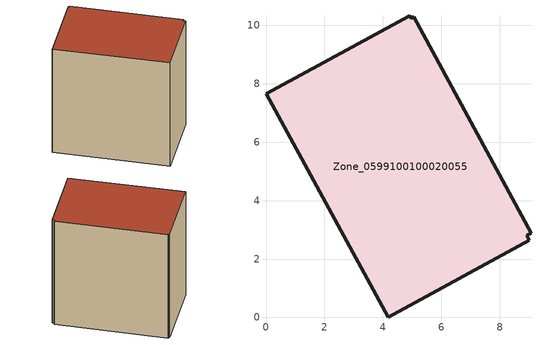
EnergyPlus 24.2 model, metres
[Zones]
Zone_0599100100020055
 floor ground (C_G): 9.07,2.88 8.93,2.81 9.02,2.65 4.19,0 0,7.65 4.92,10.33 4.97,10.24 5.06,10.29 z0
 wall outside (C_F): 9.07,2.88 5.06,10.29 4.97,10.24 4.92,10.33 0,7.65 4.19,0 9.02,2.65 8.93,2.81 9.07,2.88 z0:8.99
 roof outside (C_R): 8.93,2.81 9.07,2.88 5.06,10.29 4.97,10.24 4.92,10.33 0,7.65 4.19,0 9.02,2.65 z8.99
[BUILDING]
Pand.0599100100020055: North Axis=0; Terrain=City; Loads Convergence Tolerance Value=0.04; Temperature Convergence Tolerance Value=0.4; Solar Distribution=FullExterior; Maximum Number of Warmup Days=25; Minimum Number of Warmup Days=1
[Site:Location]
Rotterdam.The.Hague.AP_ZH_NLD Design_Conditions: Latitude=51.96; Longitude=4.45; Time Zone=1; Elevation=-4.5
[SITE:GROUNDTEMPERATURE:BUILDINGSURFACE]
18, 18, 18, 18, 18, 18, 18, 18, 18, 18, 18, 18
[MATERIAL] Thermal Absorptance=0.9; Solar Absorptance=0.7; Visible Absorptance=0.7
Name | Roughness | Thickness | Conductivity | Density | Specific Heat
G.TC.2015-2018 | MediumSmooth | 0.15 | 0.0428571 | 540 | 1210
F.TC.2015-2018 | Rough | 0.3 | 0.0666667 | 1920 | 840
R.TC.2015-2018 | MediumRough | 0.2 | 0.0333333 | 1500 | 1000
[CONSTRUCTION]
C_G: G.TC.2015-2018
C_F: F.TC.2015-2018
C_R: R.TC.2015-2018
[ZONE]
Zone_0599100100020055: Type=1; Multiplier=1; Ceiling Height=Autocalculate; Volume=Autocalculate; Floor Area=autocalculate; Part of Total Floor Area=Yes
[ZONEINFILTRATION:DESIGNFLOWRATE]
Infil_Zone_0599100100020055: Zone or ZoneList or Space or SpaceList=Zone_0599100100020055; Schedule=AlwaysOn; Design Flow Rate Calculation Method=Flow/Area; Flow Rate per Floor Area=0.0015; Constant Term Coefficient=1; Temperature Term Coefficient=0; Velocity Term Coefficient=0; Velocity Squared Term Coefficient=0
[HVACTEMPLATE:ZONE:IDEALLOADSAIRSYSTEM]
Zone_0599100100020055: Maximum Heating Supply Air Temperature=50; Minimum Cooling Supply Air Temperature=13; Maximum Heating Supply Air Humidity Ratio=0.0156; Minimum Cooling Supply Air Humidity Ratio=0.0077; Heating Limit=NoLimit; Cooling Limit=NoLimit; Dehumidification Control Type=ConstantSensibleHeatRatio; Cooling Sensible Heat Ratio=0.7; Dehumidification Setpoint=60; Humidification Control Type=None; Humidification Setpoint=30; Outdoor Air Method=None; Outdoor Air Flow Rate per Person=0.00944; Outdoor Air Flow Rate per Zone Floor Area=0; Outdoor Air Flow Rate per Zone=0; Demand Controlled Ventilation Type=None; Outdoor Air Economizer Type=NoEconomizer; Heat Recovery Type=None; Sensible Heat Recovery Effectiveness=0.7; Latent Heat Recovery Effectiveness=0.65
[ZONECONTROL:THERMOSTAT]
ThermostatControl_Zone_0599100100020055: Zone or ZoneList=Zone_0599100100020055; Control Type Schedule=DualSetpointControlType; Control 1=Thermostat_Zone_0599100100020055; Temperature Difference Between Cutout And Setpoint=0
[THERMOSTATSETPOINT:DUALSETPOINT]
Thermostat_Zone_0599100100020055: Heating Setpoint Temperature Schedule=HeatingSetpoint_Zone_0599100100020055; Cooling Setpoint Temperature Schedule=CoolingSetpoint_Zone_0599100100020055
[SCHEDULE:COMPACT]
HeatingSetpoint_Zone_0599100100020055: Through: 12/31, For: AllDays, Until: 24:00, 21
CoolingSetpoint_Zone_0599100100020055: Through: 12/31, For: AllDays, Until: 24:00, 24
DualSetpointControlType: Through: 12/31, For: AllDays, Until: 24:00, 4
AlwaysOn: Through: 12/31, For: AllDays, Until: 24:00, 1
